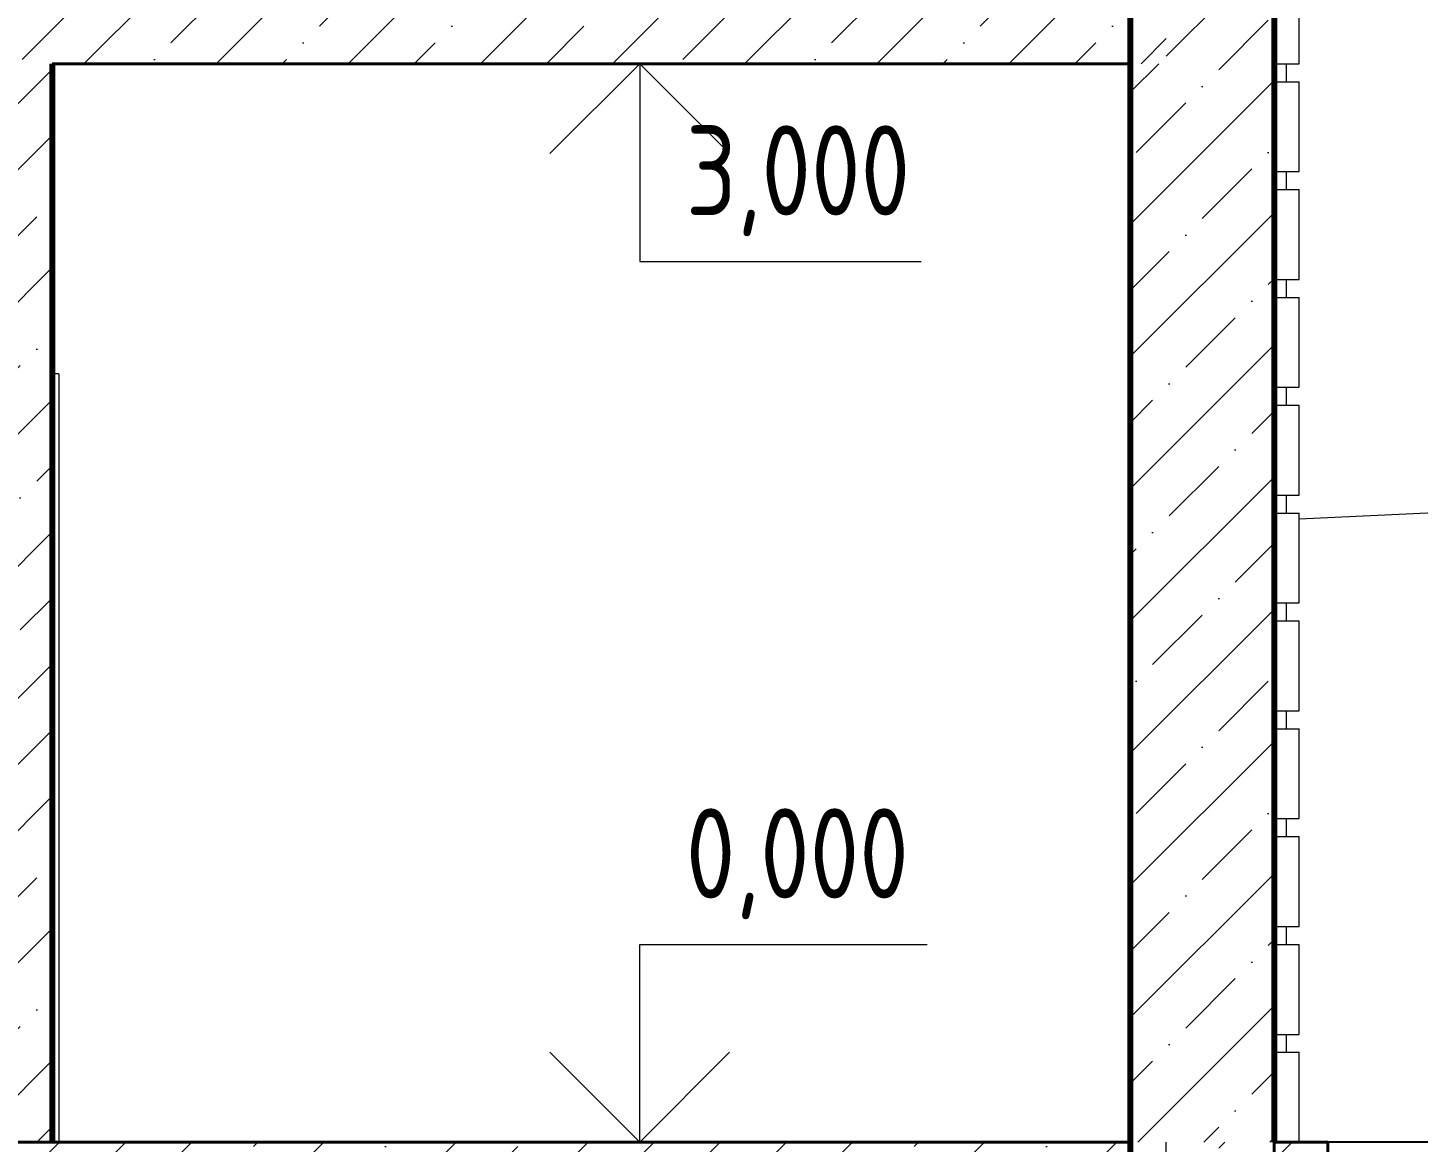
# Model space of a CAD drawing. Header units: feet. Extents: x -10410 to 374725, y -46422 to 88923.
# Drawn here: x 162680 to 166549, y 0 to 3100 of the extents above; entities that cross this region are included whole.
import ezdxf
from ezdxf.enums import TextEntityAlignment as Align

# ---------------------------------------------------------------- set-up
doc = ezdxf.new("R2010")
doc.units = ezdxf.units.FT
doc.header["$MEASUREMENT"] = 0
doc.set_wipeout_variables(frame=1)
doc.linetypes.add('Wipeout_Contour', pattern=[1000, 0, -1000])
doc.linetypes.add('Штрихпунктирная', pattern=[670.277762, 352.777767, -176.388884, 0, -141.111112])
for name, color, linetype in [('Интерьер - Мебель', 7, 'Continuous'), ('Конструктив - Перекрытия', 7, 'Continuous'), ('Конструктив - Стены Несущие', 7, 'Continuous')]:
    doc.layers.add(name, color=color, linetype=linetype)
for name, color, linetype, lineweight in [('Интерьер - Мебель_Ном._пера__1', 7, 'Continuous', 20), ('Интерьер - Мебель_Ном._пера__7', 7, 'Continuous', 20), ('Конструктив - Перекрытия_Ном._пера__21', 7, 'Continuous', 40), ('Конструктив - Стены Несущие_Ном._пера__120', 7, 'Continuous', 5), ('Конструктив - Стены Несущие_Ном._пера__47', 7, 'Continuous', 80), ('Местность - Рельеф_Ном._пера__120', 7, 'Continuous', 5)]:
    doc.layers.add(name, color=color, linetype=linetype, lineweight=lineweight)
for name, color, linetype, lineweight, true_color in [('Конструктив - Перекрытия_Ном._пера__170', 7, 'Continuous', 5, 0x9f9f00), ('Конструктив - Стены Несущие_Ном._пера__170', 7, 'Continuous', 5, 0x9f9f00), ('Конструктив - Стены Несущие_Ном._пера__87', 7, 'Continuous', 25, 0x6a6a6a), ('Элемент Модели - Оси_Ном._пера__94', 7, 'Continuous', 5, 0xdc4f00)]:
    doc.layers.add(name, color=color, linetype=linetype, lineweight=lineweight, true_color=true_color)
doc.styles.add('СГЕНЕРИР_СТИЛЬ_2', font='CS_Gost2304.shx')
pattern_1 = [(45, (0, 0), (-183.84776, 183.84776), []), (45, (-91.92, 91.92), (-183.84776, 183.84776), [195, -65, 0, -65])]

# ---------------------------------------------------------------- blocks, each defined once
blk = doc.blocks.new('Отметка высоты 18_3')
at = {"layer": 'Интерьер - Мебель_Ном._пера__1', "linetype": 'Continuous'}
for p, q in [((0, 0), (0, 550)), ((0, 550), (800, 550)), ((0, 0), (-250, 250)), ((0, 0), (250, 250)), ((0, 0), (-550, 0)), ((0, 0), (350, 0))]:
    blk.add_line(p, q, dxfattribs=at)
at = {"layer": 'Интерьер - Мебель_Ном._пера__1', "style": 'СГЕНЕРИР_СТИЛЬ_2'}
blk.add_attdef('ac_toplevel', text='', height=250, dxfattribs=at).set_placement((0, 603.5), align=Align.BOTTOM_LEFT)
blk = doc.blocks.new('Отметка высоты 18_8')
at = {"layer": 'Интерьер - Мебель_Ном._пера__1', "linetype": 'Continuous'}
for p, q in [((0, 0), (-550, 0)), ((0, 0), (-250, -250)), ((0, 0), (0, -550)), ((0, 0), (350, 0)), ((0, 0), (250, -250)), ((0, -550), (783, -550))]:
    blk.add_line(p, q, dxfattribs=at)
at = {"layer": 'Интерьер - Мебель_Ном._пера__1', "style": 'СГЕНЕРИР_СТИЛЬ_2'}
blk.add_attdef('ac_toplevel', text='', height=250, dxfattribs=at).set_placement((0, -496.5), align=Align.BOTTOM_LEFT)

msp = doc.modelspace()

# ---------------------------------------------------------------- linework, layer by layer
at = {"layer": 'Элемент Модели - Оси_Ном._пера__94', "linetype": 'Штрихпунктирная'}
msp.add_line((165848.16301, -1000), (165848.16301, 0), dxfattribs=at)

# ---------------------------------------------------------------- wipeouts: each hides what was drawn before it
at = {"color": 254, "linetype": 'Wipeout_Contour', "lineweight": 0, "ltscale": 664739.165879}
msp.add_wipeout([(166148.16301, 600), (166218.16301, 600), (166218.16301, 850), (166148.16301, 850)], dxfattribs=at).dxf.layer = 'Интерьер - Мебель'
at = {"color": 254, "linetype": 'Wipeout_Contour', "lineweight": 0, "ltscale": 664733.028115}
msp.add_wipeout([(166148.16301, 0), (166218.16301, 0), (166218.16301, 250), (166148.16301, 250)], dxfattribs=at).dxf.layer = 'Интерьер - Мебель'
at = {"color": 254, "linetype": 'Wipeout_Contour', "lineweight": 0, "ltscale": 651058.866033}
msp.add_wipeout([(162767.20216, 2137), (162748.20216, 2137), (162748.20216, 0), (162767.20216, 0)], dxfattribs=at).dxf.layer = 'Конструктив - Стены Несущие'

# ---------------------------------------------------------------- next in the draw order: linework, layer by layer
at = {"layer": 'Интерьер - Мебель_Ном._пера__7', "linetype": 'Continuous'}
msp.add_line((166218.16301, 600), (166218.16301, 850), dxfattribs=at)

# ---------------------------------------------------------------- next in the draw order: wipeouts: each hides what was drawn before it
at = {"color": 254, "linetype": 'Wipeout_Contour', "lineweight": 0, "ltscale": 664671.874683}
msp.add_wipeout([(166148.16301, 850), (166183.16301, 850), (166183.16301, 900), (166148.16301, 900)], dxfattribs=at).dxf.layer = 'Интерьер - Мебель'
at = {"color": 254, "linetype": 'Wipeout_Contour', "lineweight": 0, "ltscale": 664663.569783}
msp.add_wipeout([(166148.16301, 250), (166183.16301, 250), (166183.16301, 300), (166148.16301, 300)], dxfattribs=at).dxf.layer = 'Интерьер - Мебель'
at = {"color": 254, "linetype": 'Wipeout_Contour', "lineweight": 0, "ltscale": 982610.983471}
msp.add_wipeout([(165748.163, 3000), (162748.20216, 3000), (162748.20216, 2136.99999), (162767.20214, 2136.99999), (162767.20214, 0), (165748.163, 0)], dxfattribs=at).dxf.layer = 'Конструктив - Стены Несущие'

# ---------------------------------------------------------------- next in the draw order: linework, layer by layer
at = {"layer": 'Интерьер - Мебель_Ном._пера__7', "linetype": 'Continuous'}
for p, q in [((166148.16301, 850), (166218.16301, 850)), ((166148.16301, 250), (166218.16301, 250))]:
    msp.add_line(p, q, dxfattribs=at)
at = {"layer": 'Конструктив - Стены Несущие_Ном._пера__47', "linetype": 'Continuous'}
for p, q in [((165748.16301, 6300), (165748.16301, 3000)), ((165748.16301, 3000), (165748.16301, -381.41872))]:
    msp.add_line(p, q, dxfattribs=at)

# ---------------------------------------------------------------- next in the draw order: block references
at = {"layer": 'Интерьер - Мебель', "linetype": 'Continuous'}
ref = msp.add_blockref('Отметка высоты 18_8', (164383.25166, 3000), dxfattribs=dict(at, zscale=1000))
ref.add_attrib('ac_toplevel', ' 3,000', dxfattribs={"layer": 'Интерьер - Мебель_Ном._пера__1', "color": 7, "height": 250, "style": 'СГЕНЕРИР_СТИЛЬ_2'}).set_placement((164383.25166, 2503.45515), align=Align.BOTTOM_LEFT)
ref = msp.add_blockref('Отметка высоты 18_3', (164383.25166, 0), dxfattribs=dict(at, zscale=1000))
ref.add_attrib('ac_toplevel', ' 0,000', dxfattribs={"layer": 'Интерьер - Мебель_Ном._пера__1', "color": 7, "height": 250, "style": 'СГЕНЕРИР_СТИЛЬ_2'}).set_placement((164383.25166, 603.45515), align=Align.BOTTOM_LEFT)

# ---------------------------------------------------------------- next in the draw order: wipeouts: each hides what was drawn before it
at = {"color": 254, "linetype": 'Wipeout_Contour', "lineweight": 0, "ltscale": 664745.48411}
msp.add_wipeout([(166148.16301, 900), (166218.16301, 900), (166218.16301, 1150), (166148.16301, 1150)], dxfattribs=at).dxf.layer = 'Интерьер - Мебель'
at = {"color": 254, "linetype": 'Wipeout_Contour', "lineweight": 0, "ltscale": 664735.013867}
msp.add_wipeout([(166148.16301, 300), (166218.16301, 300), (166218.16301, 550), (166148.16301, 550)], dxfattribs=at).dxf.layer = 'Интерьер - Мебель'
at = {"color": 254, "linetype": 'Wipeout_Contour', "lineweight": 0, "ltscale": 650648.137917}
msp.add_wipeout([(162548.20216, 0), (162748.20216, 0), (162748.20216, 3000), (162548.20216, 3000)], dxfattribs=at).dxf.layer = 'Конструктив - Стены Несущие'

# ---------------------------------------------------------------- next in the draw order: hatches: boundary and pattern name
at = {"layer": 'Конструктив - Стены Несущие_Ном._пера__120', "linetype": 'Continuous'}
h = msp.add_hatch(dxfattribs=at)
h.set_pattern_fill('ЖЕЛЕЗОБЕТОН', color=256, style=0, pattern_type=2)
h.set_pattern_definition([(45, (161148.16, 3150), (-183.848, 183.848), []), (45, (161056.24, 3241.92), (-183.848, 183.848), [195, -65, 0, -65])])
h.paths.add_polyline_path([(165848.16288, 3000), (165848.16288, 3300), (156448.16295, 3300), (156448.16295, 3000)])
h = msp.add_hatch(dxfattribs=at)
h.set_pattern_fill('ЖЕЛЕЗОБЕТОН', color=256, style=0, pattern_type=2)
h.set_pattern_definition([(45, (161148.16, -150), (-183.848, 183.848), []), (45, (161056.24, -58.08), (-183.848, 183.848), [195, -65, 0, -65])])
h.paths.add_polyline_path([(165848.16288, -300), (165848.16288, 0), (156448.16295, 0), (156448.16295, -300)])
at = {"layer": 'Конструктив - Стены Несущие_Ном._пера__170', "linetype": 'Continuous'}
h = msp.add_hatch(dxfattribs=at)
h.set_pattern_fill('ЖЕЛЕЗОБЕТОН', color=256, style=0, pattern_type=2)
h.set_pattern_definition(pattern_1)
h.paths.add_polyline_path([(162548.20216, 0), (162748.20216, 0), (162748.20216, 3000), (162548.20216, 3000)])

# ---------------------------------------------------------------- next in the draw order: linework, layer by layer
at = {"layer": 'Интерьер - Мебель_Ном._пера__7', "linetype": 'Continuous'}
for p, q in [((166218.16301, 900), (166218.16301, 1150)), ((166148.16301, 900), (166218.16301, 900)), ((166183.16301, 850), (166183.16301, 900)), ((166218.16301, 300), (166218.16301, 550)), ((166148.16301, 300), (166218.16301, 300)), ((166183.16301, 250), (166183.16301, 300))]:
    msp.add_line(p, q, dxfattribs=at)
at = {"layer": 'Конструктив - Перекрытия_Ном._пера__21', "linetype": 'Continuous'}
for p, q in [((165748.16301, 3000), (162748.20216, 3000)), ((165748.16301, 0), (159848.16301, 0)), ((165748.16301, 0), (162748.20216, 0))]:
    msp.add_line(p, q, dxfattribs=at)
at = {"layer": 'Конструктив - Стены Несущие_Ном._пера__120', "linetype": 'Continuous'}
for q in [(162748.20216, 2137), (162767.20216, 0)]:
    msp.add_line((162767.20216, 2137), q, dxfattribs=at)
at = {"layer": 'Конструктив - Стены Несущие_Ном._пера__47', "linetype": 'Continuous'}
msp.add_line((162748.20216, 3000), (162748.20216, 0), dxfattribs=at)

# ---------------------------------------------------------------- next in the draw order: wipeouts: each hides what was drawn before it
at = {"color": 254, "linetype": 'Wipeout_Contour', "lineweight": 0, "ltscale": 664679.276789}
msp.add_wipeout([(166148.16301, 1150), (166183.16301, 1150), (166183.16301, 1200), (166148.16301, 1200)], dxfattribs=at).dxf.layer = 'Интерьер - Мебель'
at = {"color": 254, "linetype": 'Wipeout_Contour', "lineweight": 0, "ltscale": 664666.638997}
msp.add_wipeout([(166148.16301, 550), (166183.16301, 550), (166183.16301, 600), (166148.16301, 600)], dxfattribs=at).dxf.layer = 'Интерьер - Мебель'

# ---------------------------------------------------------------- next in the draw order: linework, layer by layer
at = {"layer": 'Интерьер - Мебель_Ном._пера__7', "linetype": 'Continuous'}
for p, q in [((166148.16301, 1150), (166218.16301, 1150)), ((166148.16301, 600), (166218.16301, 600)), ((166183.16301, 550), (166183.16301, 600)), ((166148.16301, 550), (166218.16301, 550))]:
    msp.add_line(p, q, dxfattribs=at)

# ---------------------------------------------------------------- next in the draw order: wipeouts: each hides what was drawn before it
at = {"color": 254, "linetype": 'Wipeout_Contour', "lineweight": 0, "ltscale": 664753.968498}
msp.add_wipeout([(166148.16301, 1200), (166218.16301, 1200), (166218.16301, 1450), (166148.16301, 1450)], dxfattribs=at).dxf.layer = 'Интерьер - Мебель'

# ---------------------------------------------------------------- next in the draw order: linework, layer by layer
at = {"layer": 'Интерьер - Мебель_Ном._пера__7', "linetype": 'Continuous'}
for p, q in [((166218.16301, 1200), (166218.16301, 1450)), ((166148.16301, 1200), (166218.16301, 1200)), ((166183.16301, 1150), (166183.16301, 1200))]:
    msp.add_line(p, q, dxfattribs=at)

# ---------------------------------------------------------------- next in the draw order: wipeouts: each hides what was drawn before it
at = {"color": 254, "linetype": 'Wipeout_Contour', "lineweight": 0, "ltscale": 664688.845244}
msp.add_wipeout([(166148.16301, 1450), (166183.16301, 1450), (166183.16301, 1500), (166148.16301, 1500)], dxfattribs=at).dxf.layer = 'Интерьер - Мебель'

# ---------------------------------------------------------------- next in the draw order: linework, layer by layer
at = {"layer": 'Интерьер - Мебель_Ном._пера__7', "linetype": 'Continuous'}
msp.add_line((166148.16301, 1450), (166218.16301, 1450), dxfattribs=at)

# ---------------------------------------------------------------- next in the draw order: wipeouts: each hides what was drawn before it
at = {"color": 254, "linetype": 'Wipeout_Contour', "lineweight": 0, "ltscale": 664764.618961}
msp.add_wipeout([(166148.16301, 1500), (166218.16301, 1500), (166218.16301, 1750), (166148.16301, 1750)], dxfattribs=at).dxf.layer = 'Интерьер - Мебель'

# ---------------------------------------------------------------- next in the draw order: linework, layer by layer
at = {"layer": 'Интерьер - Мебель_Ном._пера__7', "linetype": 'Continuous'}
for p, q in [((166218.16301, 1500), (166218.16301, 1750)), ((166148.16301, 1500), (166218.16301, 1500)), ((166183.16301, 1450), (166183.16301, 1500))]:
    msp.add_line(p, q, dxfattribs=at)

# ---------------------------------------------------------------- next in the draw order: wipeouts: each hides what was drawn before it
at = {"color": 254, "linetype": 'Wipeout_Contour', "lineweight": 0, "ltscale": 664700.579953}
msp.add_wipeout([(166148.16301, 1750), (166183.16301, 1750), (166183.16301, 1800), (166148.16301, 1800)], dxfattribs=at).dxf.layer = 'Интерьер - Мебель'

# ---------------------------------------------------------------- next in the draw order: linework, layer by layer
at = {"layer": 'Интерьер - Мебель_Ном._пера__7', "linetype": 'Continuous'}
msp.add_line((166148.16301, 1750), (166218.16301, 1750), dxfattribs=at)

# ---------------------------------------------------------------- next in the draw order: wipeouts: each hides what was drawn before it
at = {"color": 254, "linetype": 'Wipeout_Contour', "lineweight": 0, "ltscale": 664777.435394}
msp.add_wipeout([(166148.16301, 1800), (166218.16301, 1800), (166218.16301, 2050), (166148.16301, 2050)], dxfattribs=at).dxf.layer = 'Интерьер - Мебель'

# ---------------------------------------------------------------- next in the draw order: linework, layer by layer
at = {"layer": 'Интерьер - Мебель_Ном._пера__7', "linetype": 'Continuous'}
for p, q in [((166218.16301, 1800), (166218.16301, 2050)), ((166148.16301, 1800), (166218.16301, 1800)), ((166183.16301, 1750), (166183.16301, 1800))]:
    msp.add_line(p, q, dxfattribs=at)
at = {"layer": 'Местность - Рельеф_Ном._пера__120', "linetype": 'Continuous'}
msp.add_line((168515.66637, 1840.82138), (166218.16301, 1733.27666), dxfattribs=at)

# ---------------------------------------------------------------- next in the draw order: wipeouts: each hides what was drawn before it
at = {"color": 254, "linetype": 'Wipeout_Contour', "lineweight": 0, "ltscale": 664714.480803}
msp.add_wipeout([(166148.16301, 2050), (166183.16301, 2050), (166183.16301, 2100), (166148.16301, 2100)], dxfattribs=at).dxf.layer = 'Интерьер - Мебель'

# ---------------------------------------------------------------- next in the draw order: linework, layer by layer
at = {"layer": 'Интерьер - Мебель_Ном._пера__7', "linetype": 'Continuous'}
msp.add_line((166148.16301, 2050), (166218.16301, 2050), dxfattribs=at)

# ---------------------------------------------------------------- next in the draw order: wipeouts: each hides what was drawn before it
at = {"color": 254, "linetype": 'Wipeout_Contour', "lineweight": 0, "ltscale": 664792.417672}
msp.add_wipeout([(166148.16301, 2100), (166218.16301, 2100), (166218.16301, 2350), (166148.16301, 2350)], dxfattribs=at).dxf.layer = 'Интерьер - Мебель'

# ---------------------------------------------------------------- next in the draw order: linework, layer by layer
at = {"layer": 'Интерьер - Мебель_Ном._пера__7', "linetype": 'Continuous'}
for p, q in [((166218.16301, 2100), (166218.16301, 2350)), ((166148.16301, 2100), (166218.16301, 2100)), ((166183.16301, 2050), (166183.16301, 2100))]:
    msp.add_line(p, q, dxfattribs=at)

# ---------------------------------------------------------------- next in the draw order: wipeouts: each hides what was drawn before it
at = {"color": 254, "linetype": 'Wipeout_Contour', "lineweight": 0, "ltscale": 664730.547656}
msp.add_wipeout([(166148.16301, 2350), (166183.16301, 2350), (166183.16301, 2400), (166148.16301, 2400)], dxfattribs=at).dxf.layer = 'Интерьер - Мебель'

# ---------------------------------------------------------------- next in the draw order: linework, layer by layer
at = {"layer": 'Интерьер - Мебель_Ном._пера__7', "linetype": 'Continuous'}
msp.add_line((166148.16301, 2350), (166218.16301, 2350), dxfattribs=at)

# ---------------------------------------------------------------- next in the draw order: wipeouts: each hides what was drawn before it
at = {"color": 254, "linetype": 'Wipeout_Contour', "lineweight": 0, "ltscale": 664809.565648}
msp.add_wipeout([(166148.16301, 2400), (166218.16301, 2400), (166218.16301, 2650), (166148.16301, 2650)], dxfattribs=at).dxf.layer = 'Интерьер - Мебель'

# ---------------------------------------------------------------- next in the draw order: linework, layer by layer
at = {"layer": 'Интерьер - Мебель_Ном._пера__7', "linetype": 'Continuous'}
for p, q in [((166218.16301, 2400), (166218.16301, 2650)), ((166148.16301, 2400), (166218.16301, 2400)), ((166183.16301, 2350), (166183.16301, 2400))]:
    msp.add_line(p, q, dxfattribs=at)

# ---------------------------------------------------------------- next in the draw order: wipeouts: each hides what was drawn before it
at = {"color": 254, "linetype": 'Wipeout_Contour', "lineweight": 0, "ltscale": 664748.780357}
msp.add_wipeout([(166148.16301, 2650), (166183.16301, 2650), (166183.16301, 2700), (166148.16301, 2700)], dxfattribs=at).dxf.layer = 'Интерьер - Мебель'

# ---------------------------------------------------------------- next in the draw order: linework, layer by layer
at = {"layer": 'Интерьер - Мебель_Ном._пера__7', "linetype": 'Continuous'}
msp.add_line((166148.16301, 2650), (166218.16301, 2650), dxfattribs=at)

# ---------------------------------------------------------------- next in the draw order: wipeouts: each hides what was drawn before it
at = {"color": 254, "linetype": 'Wipeout_Contour', "lineweight": 0, "ltscale": 664828.879156}
msp.add_wipeout([(166148.16301, 2700), (166218.16301, 2700), (166218.16301, 2950), (166148.16301, 2950)], dxfattribs=at).dxf.layer = 'Интерьер - Мебель'

# ---------------------------------------------------------------- next in the draw order: linework, layer by layer
at = {"layer": 'Интерьер - Мебель_Ном._пера__7', "linetype": 'Continuous'}
for p, q in [((166218.16301, 2700), (166218.16301, 2950)), ((166148.16301, 2700), (166218.16301, 2700)), ((166183.16301, 2650), (166183.16301, 2700))]:
    msp.add_line(p, q, dxfattribs=at)

# ---------------------------------------------------------------- next in the draw order: wipeouts: each hides what was drawn before it
at = {"color": 254, "linetype": 'Wipeout_Contour', "lineweight": 0, "ltscale": 664769.178726}
msp.add_wipeout([(166148.16301, 2950), (166183.16301, 2950), (166183.16301, 3000), (166148.16301, 3000)], dxfattribs=at).dxf.layer = 'Интерьер - Мебель'

# ---------------------------------------------------------------- next in the draw order: linework, layer by layer
at = {"layer": 'Интерьер - Мебель_Ном._пера__7', "linetype": 'Continuous'}
msp.add_line((166148.16301, 2950), (166218.16301, 2950), dxfattribs=at)

# ---------------------------------------------------------------- next in the draw order: wipeouts: each hides what was drawn before it
at = {"color": 254, "linetype": 'Wipeout_Contour', "lineweight": 0, "ltscale": 664850.358005}
msp.add_wipeout([(166148.16301, 3000), (166218.16301, 3000), (166218.16301, 3250), (166148.16301, 3250)], dxfattribs=at).dxf.layer = 'Интерьер - Мебель'

# ---------------------------------------------------------------- next in the draw order: hatches: boundary and pattern name
at = {"layer": 'Конструктив - Стены Несущие_Ном._пера__120', "linetype": 'Continuous'}
h = msp.add_hatch(dxfattribs=at)
h.set_pattern_fill('ЖЕЛЕЗОБЕТОН', color=256, style=0, pattern_type=2)
h.set_pattern_definition([(45, (165948.16, 1650), (-183.848, 183.848), []), (45, (165856.24, 1741.92), (-183.848, 183.848), [195, -65, 0, -65])])
h.paths.add_polyline_path([(166148.16301, 3300), (165848.16288, 3300), (165848.16288, 3000), (165748.16301, 3000), (165748.16301, 0), (166148.16301, 0)])

# ---------------------------------------------------------------- next in the draw order: linework, layer by layer
at = {"layer": 'Интерьер - Мебель_Ном._пера__7', "linetype": 'Continuous'}
for p, q in [((166218.16301, 3000), (166218.16301, 3250)), ((166148.16301, 3000), (166218.16301, 3000)), ((166183.16301, 2950), (166183.16301, 3000))]:
    msp.add_line(p, q, dxfattribs=at)

# ---------------------------------------------------------------- next in the draw order: wipeouts: each hides what was drawn before it
at = {"color": 254, "linetype": 'Wipeout_Contour', "lineweight": 0, "ltscale": 664893.193302}
msp.add_wipeout([(166298.163, -300), (166298.163, 0), (166148.16293, 0), (166148.16293, -300)], dxfattribs=at).dxf.layer = 'Конструктив - Перекрытия'

# ---------------------------------------------------------------- next in the draw order: hatches: boundary and pattern name
at = {"layer": 'Конструктив - Перекрытия_Ном._пера__170', "linetype": 'Continuous'}
h = msp.add_hatch(dxfattribs=at)
h.set_pattern_fill('ЖЕЛЕЗОБЕТОН', color=256, style=0, pattern_type=2)
h.set_pattern_definition(pattern_1)
h.paths.add_polyline_path([(166298.163, -300), (166298.163, 0), (166148.16293, 0), (166148.16293, -300)])

# ---------------------------------------------------------------- next in the draw order: wipeouts: each hides what was drawn before it
at = {"color": 254, "linetype": 'Wipeout_Contour', "lineweight": 0, "ltscale": 664893.19344}
msp.add_wipeout([(166298.16307, -300), (166298.16307, 0), (166148.16293, 0), (166148.16293, -300)], dxfattribs=at).dxf.layer = 'Конструктив - Перекрытия'

# ---------------------------------------------------------------- next in the draw order: hatches: boundary and pattern name
at = {"layer": 'Конструктив - Перекрытия_Ном._пера__170', "linetype": 'Continuous'}
h = msp.add_hatch(dxfattribs=at)
h.set_pattern_fill('ЖЕЛЕЗОБЕТОН', color=256, style=0, pattern_type=2)
h.set_pattern_definition(pattern_1)
h.paths.add_polyline_path([(166298.16307, -300), (166298.16307, 0), (166148.16293, 0), (166148.16293, -300)])
at = {"layer": 'Конструктив - Стены Несущие_Ном._пера__120', "linetype": 'Continuous'}
h = msp.add_hatch(dxfattribs=at)
h.set_pattern_fill('ЖЕЛЕЗОБЕТОН', color=256, style=0, pattern_type=2)
h.set_pattern_definition([(45, (165948.16, -1350), (-183.848, 183.848), []), (45, (165856.24, -1258.08), (-183.848, 183.848), [195, -65, 0, -65])])
h.paths.add_polyline_path([(165748.16301, -3000.00001), (165748.16301, -3656.83634), (166148.16299, -3656.83634), (166148.16299, -2700.00002), (166148.16299, 0), (165848.16289, 0), (165848.16289, -299.99999), (165748.16301, -299.99999), (165748.16301, -2700.00002), (165848.16289, -2700.00002), (165848.163, -3000.00001)])

# ---------------------------------------------------------------- next in the draw order: linework, layer by layer
at = {"layer": 'Интерьер - Мебель_Ном._пера__7', "linetype": 'Continuous'}
msp.add_line((166218.16301, 0), (166218.16301, 250), dxfattribs=at)
at = {"layer": 'Конструктив - Перекрытия_Ном._пера__21', "linetype": 'Continuous', "flags": 128}
msp.add_lwpolyline([(166298.16307, -300), (166298.16307, 0), (166148.16293, 0), (166148.16293, -300)], close=True, dxfattribs=at)
at = {"layer": 'Конструктив - Стены Несущие_Ном._пера__47', "linetype": 'Continuous'}
msp.add_line((166148.16301, 3300), (166148.16301, 0), dxfattribs=at)
at = {"layer": 'Конструктив - Стены Несущие_Ном._пера__87', "linetype": 'Continuous'}
msp.add_line((167247.80261, 0), (166298.163, 0), dxfattribs=at)

doc.saveas('drawing.dxf')
